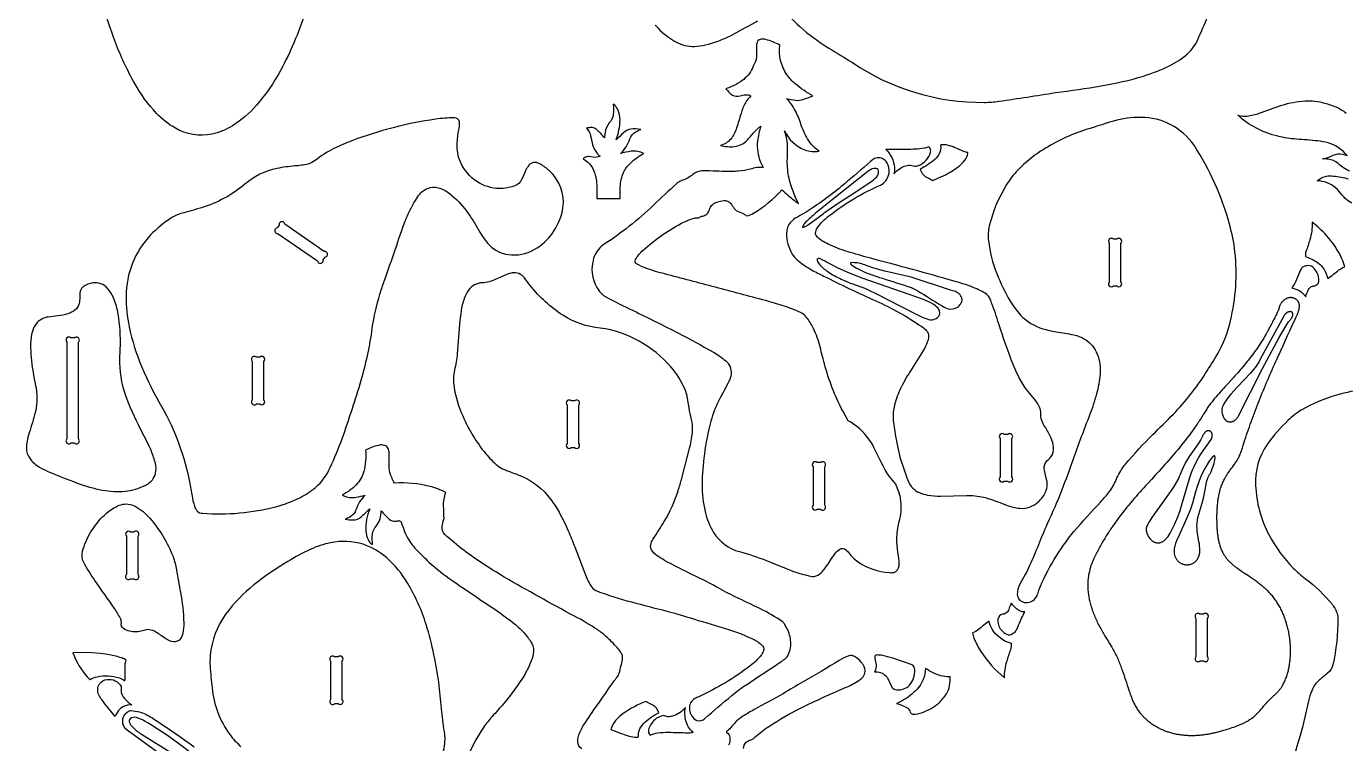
# Model space of a CAD drawing. Extents: x 0 to 51.4, y 0 to 52.8.
# Drawn here: x 0.16 to 28.43, y 12.97 to 28.33 of the extents above; entities that cross this region are included whole.
import ezdxf

# ---------------------------------------------------------------- set-up
doc = ezdxf.new("R2010")
doc.units = 0
doc.header["$MEASUREMENT"] = 0
doc.layers.get('0').update_dxf_attribs({"linetype": 'CONTINUOUS'})

msp = doc.modelspace()

# ---------------------------------------------------------------- linework, layer by layer
for points in [[(6.13, 28.621, -0.046615), (5.612, 27.393, -0.05196), (5.093, 26.645, -0.070955), (4.581, 26.204, -0.081975), (4.137, 26.024, -0.18302), (3.357, 26.153, -0.072586), (2.951, 26.471, -0.061372), (2.485, 27.112, -0.03999), (2.074, 27.991, -0.039625), (1.557, 29.791, -0.049476)], [(16.353, 28.747, 0.049484), (16.734, 28.334, 0.044019), (17.361, 27.868, 0.002318), (17.867, 27.56, 0.153583), (20.692, 26.706, 0.027756), (21.004, 26.73, 0.002079), (22.216, 26.915, 0.00581), (23.197, 27.06, 0.033332), (24.1, 27.271, 0.033552), (24.659, 27.49, 0.064552), (25.046, 27.745, 0.110698), (25.27, 28.066, 0.003123), (25.478, 28.542, 0.020133)], [(13.639, 28.358, 0.092873), (14.122, 27.981, 0.137871), (14.535, 27.909, 0.045285), (14.779, 27.954, 0.05946), (15.316, 28.166, 0.005913), (15.835, 28.455, -0.003181)], [(28.525, 25.229, -0.090478), (28.27, 25.395, 0.149479), (28.055, 25.489, 0.026068), (27.934, 25.498, 0.077827), (28.168, 25.575, -0.161023), (28.369, 25.595, -0.037766), (28.464, 25.566, 0.165958), (28.055, 25.837, 0.039609), (27.836, 25.88, 0.008312), (27.378, 25.917, -0.030816), (26.979, 25.979, -0.124774), (26.125, 26.429, 0.102599), (26.322, 26.413, 0.05696), (26.582, 26.474, -0.005446), (27.064, 26.644, -0.063267), (27.562, 26.739, -0.07925), (27.982, 26.69, -0.027942), (28.227, 26.608, -0.072777), (28.441, 26.476, -0.014963)], [(28.566, 24.547, -0.091677), (28.425, 24.645, -0.024327), (28.293, 24.799, 0.178347), (27.931, 25.013, 0.030369), (27.826, 25.029, -0.156031), (28.024, 25.125, -0.060302), (28.172, 25.129, -0.026015), (28.497, 25.069, 0.066043)], [(28.862, 20.546, 0.058941), (28.239, 20.434, 0.062858), (27.483, 20.112, 0.057188), (27.204, 19.896, 0.050923), (26.751, 19.375, 0.165683), (26.503, 18.501, 0.114739), (26.793, 17.436, 0.071136), (27.31, 16.726, 0.037496), (27.57, 16.501, -0.062281), (28.148, 15.945, -0.065156), (28.24, 15.785, -0.073072), (28.265, 15.66, -0.058829), (28.158, 14.653, -0.155065), (28.046, 14.476, 0.003947), (27.871, 14.332, 0.116138), (27.705, 14.101, 0.044958), (27.634, 13.877, -0.06998), (26.622, 11.024, -0.054587)], [(12.066, 12.857, -0.256246), (11.978, 13.009, -0.097939), (11.994, 13.127, -0.063887), (12.107, 13.366, -0.012382), (12.397, 13.793, 0.003891), (12.757, 14.311, -0.009279), (12.838, 14.412, 0.083775), (12.878, 14.514, 0.02832), (12.94, 14.81, 0.102924), (12.939, 14.835, 0.075899), (12.911, 14.906, 0.061916), (12.769, 15.085, 0.023684), (12.504, 15.332, 0.020904), (12.407, 15.404, 0.02423), (11.906, 15.7, -0.01007), (10.404, 16.537, -0.027477), (9.536, 17.11, -0.019284), (9.127, 17.448, -0.216506), (9.071, 17.617, -0.058204), (9.111, 17.775, 0.119252), (9.115, 17.804, 0.144226), (9.109, 17.817, 0.020172), (9.103, 18.055, -0.092284), (9.15, 18.347, 0.063215), (8.806, 18.477, 0.075946), (8.054, 18.551, -0.096003), (8.009, 18.627, 0.009357), (7.965, 18.738, -0.072545), (7.939, 18.902), (7.939, 19.15, 0.074414), (7.92, 19.277, 0.290923), (7.811, 19.365, 0.08481), (7.706, 19.358, 0.044237), (7.557, 19.311, 0.017975), (7.43, 19.253, -0.083597), (7.396, 18.795, -0.129438), (7.232, 18.515, -0.06041), (7.036, 18.355, -0.014996), (6.928, 18.288, 0.053556), (7.088, 18.241, 0.08208), (7.233, 18.246, 0.011817), (7.423, 18.29, 0.122241), (7.225, 17.975, -0.162436), (7.122, 17.839, -0.055097), (6.993, 17.773, 0.043317), (7.165, 17.759, 0.171293), (7.337, 17.826, 0.006872), (7.52, 17.995, 0.103565), (7.437, 17.529, 0.089985), (7.486, 17.337, 0.150705), (7.583, 17.23, -0.052998), (7.58, 17.454, -0.151603), (7.665, 17.633, 0.11089), (7.742, 17.784, 0.051676), (7.767, 17.954, 0.037211), (7.938, 17.774, 0.218604), (8.076, 17.734, 0.01564), (8.154, 17.745, 0.043511), (8.194, 17.72, 0.027524), (8.297, 17.446, 0.084241), (8.522, 17.122, 0.011541), (8.788, 16.858, 0.032509), (9.279, 16.469, 0.003212), (10.143, 15.884, -0.016757), (10.59, 15.56, -0.035938), (10.823, 15.346, -0.044502), (10.973, 15.149, -0.037743), (11.015, 15.065, -0.112856), (11.029, 14.939, -0.070197), (10.982, 14.742, -0.04069), (10.85, 14.463, -0.045364), (10.387, 13.821, -0.007859), (10.144, 13.548, 0.035556), (9.962, 13.314, 0.052119), (9.571, 12.577, 0.048738)], [(9.056, 12.606, 0.048804), (9.133, 13.023, 0.041593), (9.13, 13.164, -0.018967), (9.064, 13.651, 0.006224), (9.01, 14.206, 0.042823), (8.73, 15.521, 0.056614), (8.337, 16.4, 0.07419), (7.879, 16.954, 0.101233), (7.377, 17.238, 0.12974), (6.682, 17.27, 0.063277), (6.247, 17.127, 0.033095), (5.769, 16.871, 0.031873), (5.039, 16.367, 0.064094), (4.441, 15.748, 0.135232), (4.103, 14.858, 0.034601), (4.099, 14.629, 0.005571), (4.142, 14.162, 0.13278), (4.522, 13.162, 0.053471), (4.758, 12.908, 0.031193)], [(15.529, 12.861, -0.178558), (15.59, 12.999, -0.118018), (15.685, 13.047, 0.114168), (15.778, 13.109, -0.04177), (16.073, 13.335, -0.029484), (16.769, 13.735, -0.015621), (17.696, 14.159, 0.042781), (18.005, 14.32, 0.030184), (18.074, 14.374, 0.309307), (18.118, 14.609, 0.097882), (18.053, 14.714, 0.092618), (17.909, 14.832, 0.049219), (17.851, 14.854, 0.134639), (17.789, 14.847, 0.055879), (17.583, 14.749, -0.007739), (16.797, 14.286, 0.003782), (16.377, 14.036, -0.002315), (15.76, 13.697, 0.00999), (15.518, 13.554, 0.095527), (15.283, 13.338, -0.062995), (15.185, 13.241, 0.097774), (15.164, 13.225, 0.242041), (15.164, 13.214, 0.242041), (15.173, 13.207, -0.23286), (15.238, 13.102, -0.140348), (15.211, 12.933, -0.115718)], [(4.031, 12.012), (2.325, 13.253, -0.234918), (2.227, 13.448, -0.234918), (2.323, 13.644, -0.058473), (2.37, 13.67, -0.094449), (2.407, 13.675, -0.035142), (2.586, 13.648, -0.064169), (2.849, 13.525, -0.012383), (3.758, 12.9, 0.01223)]]:
    msp.add_lwpolyline(points, format="xyb")
for points in [[(16.353, 24.832, 0.012901), (16.615, 24.608, 0.015733), (16.707, 24.539, -0.055567), (16.507, 25.08, -0.061632), (16.469, 25.449, -0.002772), (16.476, 25.722, 0.097575), (16.408, 26.097, 0.192832), (16.841, 25.69, 0.130108), (17.151, 25.661, -0.12624), (16.877, 25.969, -0.042024), (16.748, 26.276, 0.042817), (16.618, 26.571, 0.064881), (16.453, 26.787, 0.014868), (16.649, 26.751, 0.111717), (16.809, 26.769, 0.010512), (17.014, 26.846, -0.047443), (16.64, 27.102, -0.058574), (16.46, 27.299, -0.184081), (16.309, 27.932, 0.054183), (16.006, 28.053, 0.10662), (15.89, 28.057, 0.293979), (15.816, 27.97, 0.04334), (15.81, 27.927, 0.011201), (15.808, 27.721, -0.084804), (15.779, 27.566, 0.008097), (15.704, 27.401, -0.119651), (15.464, 27.148, -0.05071), (15.272, 27.044, -0.0184), (15.154, 26.998, 0.102429), (15.295, 26.861, 0.203498), (15.456, 26.845, -0.03915), (15.579, 26.871, -0.13014), (15.689, 26.847, 0.080805), (15.573, 26.7, 0.051311), (15.477, 26.469, -0.004904), (15.383, 26.158, -0.09179), (15.256, 25.918, -0.150191), (15.034, 25.779, 0.069385), (15.335, 25.759, 0.175903), (15.602, 25.891, 0.015461), (15.75, 26.061, -0.052664), (15.902, 26.198, 0.046548), (15.83, 25.879, 0.127901), (15.896, 25.428, 0.028888), (15.954, 25.311, 0.115471), (15.675, 25.274, -0.055242), (15.419, 25.232, -0.015503), (15.279, 25.226, -0.009904), (14.737, 25.239, 0.068865), (14.543, 25.221, 0.087235), (14.498, 25.199, -0.048122), (14.288, 25.063, 0.007611), (14.165, 25.01, 0.058807), (14.093, 24.961, 0.009049), (13.609, 24.509, -0.046817), (12.517, 23.647, 0.160511), (12.319, 23.365, 0.21071), (12.388, 22.738, 0.072208), (12.517, 22.584, 0.059158), (12.569, 22.546, 0.014089), (13.166, 22.246, -0.004942), (14.138, 21.761, -0.007344), (14.888, 21.353, -0.043118), (15.15, 21.168, -0.034316), (15.204, 21.113, -0.234228), (15.247, 20.804, -0.039568), (15.218, 20.729, -0.005186), (15.015, 20.344, 0.052125), (14.832, 19.877, 0.036645), (14.693, 19.168, 0.036096), (14.643, 18.521, 0.050163), (14.706, 17.937, 0.07894), (14.886, 17.494, 0.184918), (15.445, 17.08, -0.028754), (16.02, 16.89, -0.004071), (16.445, 16.716, 0.050465), (17.001, 16.551, 0.198576), (17.159, 16.598, 0.058204), (17.242, 16.68, 0.029182), (17.304, 16.76, -0.00982), (17.489, 17.035, -0.099639), (17.594, 17.135, -0.318276), (17.722, 17.122, -0.075957), (17.785, 17.053, 0.092964), (17.986, 16.862, 0.127515), (18.652, 16.63, 0.056268), (18.751, 16.636, 0.298551), (18.867, 16.779, 0.056292), (18.867, 16.861, 0.003289), (18.829, 17.138, -0.101065), (18.881, 17.776, 0.095055), (18.897, 18.218, 0.024673), (18.875, 18.315, 0.014033), (18.802, 18.502, 0.078482), (18.751, 18.579, -0.06083), (18.551, 18.859, -0.006573), (18.324, 19.314, 0.124557), (17.888, 19.815, 0.027625), (17.772, 19.885), (17.656, 20.097, -0.057415), (17.264, 21.106, -0.002555), (17.159, 21.519, 0.050104), (17.007, 21.905, 0.047367), (16.861, 22.125, 0.086916), (16.748, 22.203, 0.033802), (16.381, 22.347, 0.017041), (16.001, 22.459, -0.002146), (14.927, 22.746, -0.000511), (13.841, 23.031, -0.018129), (13.456, 23.147, -0.036428), (13.238, 23.245, -0.144263), (13.207, 23.283, -0.147086), (13.217, 23.337, -0.072915), (13.281, 23.434, -0.036974), (13.381, 23.54, -0.068286), (14.265, 24.146, -0.036267), (14.426, 24.212, -0.034523), (14.522, 24.234, -0.098796), (14.574, 24.23, -0.140271), (14.631, 24.265, 0.072684), (14.726, 24.299, 0.157191), (14.787, 24.373, -0.050341), (14.84, 24.485, -0.133762), (14.912, 24.549, -0.084637), (15.117, 24.602, -0.12927), (15.217, 24.579, -0.138146), (15.287, 24.491, 0.189224), (15.315, 24.462, 0.209631), (15.405, 24.375, -0.045383), (15.538, 24.317, -0.039253), (15.6, 24.273, 0.084583), (15.746, 24.333, 0.076395)], [(12.39, 24.646), (12.89, 24.646), (12.89, 24.896, -0.090548), (12.961, 25.204, -0.093387), (13.101, 25.399, -0.064945), (13.392, 25.611, 0.134202), (13.121, 25.659, 0.02029), (12.897, 25.609, 0.123904), (13.094, 25.924, -0.184971), (13.225, 26.078, -0.038989), (13.327, 26.126, 0.075554), (13.115, 26.135, 0.153487), (12.958, 26.052, 0.003327), (12.799, 25.904, 0.093294), (12.884, 26.336, 0.085261), (12.843, 26.543, 0.103795), (12.77, 26.646, 0.053369), (12.736, 26.669, -0.052054), (12.739, 26.446, -0.158788), (12.653, 26.266, 0.133946), (12.565, 26.057, 0.02712), (12.552, 25.946, 0.024965), (12.398, 26.111, 0.056056), (12.34, 26.152, 0.151506), (12.244, 26.165, 0.011613), (12.166, 26.155, -0.141295), (12.255, 25.989, 0.01631), (12.296, 25.8, 0.138862), (12.456, 25.552, -0.113757), (12.301, 25.529), (12.215, 25.547, 0.17627), (12.131, 25.524, 0.030077), (12.091, 25.497, -0.222611), (12.354, 25.15, -0.023955), (12.371, 25.067, -0.016782), (12.39, 24.896)], [(3.937, 17.903, 0.081611), (5.512, 18.043, 0.049954), (6.039, 18.243, 0.052739), (6.359, 18.456, 0.111772), (6.675, 18.884, 0.013498), (6.93, 19.496, 0.012), (7.34, 20.758, 0.037828), (7.576, 21.867, -0.036379), (7.741, 22.598, -0.012046), (7.832, 22.879, 0.003231), (8.075, 23.568, -0.016777), (8.28, 24.16, -0.036441), (8.499, 24.606, -0.02392), (8.592, 24.742, -0.153538), (8.818, 24.881, -0.144945), (9.044, 24.86, -0.087822), (9.283, 24.713, -0.061091), (9.64, 24.316, -0.03133), (9.882, 23.923, 0.056376), (10.081, 23.653, 0.197343), (10.561, 23.44, 0.166089), (11.109, 23.591, 0.212106), (11.661, 24.449, 0.249421), (11.374, 25.237, 0.056044), (11.182, 25.381, 0.10467), (11.062, 25.42, 0.234046), (10.936, 25.365, 0.077799), (10.869, 25.259, -0.02275), (10.776, 25.051, -0.176444), (10.628, 24.918, -0.300495), (9.662, 25.14, -0.211564), (9.393, 25.812, -0.039802), (9.433, 26.123, 0.02543), (9.446, 26.256, 0.343018), (9.37, 26.369, 0.087597), (9.325, 26.376, 0.036277), (8.932, 26.346, 0.055806), (7.136, 25.882, 0.018254), (6.755, 25.717, 0.054412), (6.351, 25.461, -0.093612), (6.198, 25.385, -0.038171), (5.914, 25.344, 0.025129), (5.533, 25.291, 0.125942), (4.844, 24.954, -0.102812), (3.913, 24.448, -0.006751), (3.48, 24.325, 0.075353), (3.259, 24.225, 0.051948), (2.826, 23.866, 0.190443), (2.3, 22.551, 0.058911), (2.365, 21.899, 0.047836), (2.64, 21.03, 0.033656), (3.062, 20.189, -0.082801), (3.667, 18.538, -0.010443), (3.721, 18.227, 0.063251), (3.791, 18, 0.058577), (3.825, 17.948, 0.198918)], [(23.165, 21.1, -0.05616), (23.17, 20.886, -0.044956), (23.094, 20.46, -0.02991), (22.945, 20.002, 0.010879), (22.588, 19.041, -0.004222), (22.352, 18.402, -0.017239), (22.038, 17.677, 0.012071), (21.849, 17.223, -0.013169), (21.662, 16.783, -0.010987), (21.566, 16.588), (21.453, 16.385, 0.131839), (21.396, 16.161, 0.379605), (21.58, 15.99, 0.310378), (21.823, 16.14, -0.010061), (21.86, 16.257, -0.077095), (22.612, 17.509, -0.01504), (23.187, 18.148, 0.019941), (23.374, 18.372, 0.071595), (23.532, 18.661, -0.068129), (23.716, 18.957, -0.024027), (24.3, 19.589, 0.001961), (24.745, 20.028, 0.047787), (25.432, 20.902, 0.012868), (25.684, 21.308, 0.074149), (25.964, 22.024, 0.086239), (26.061, 23.507, 0.040448), (25.945, 24.094, 0.077596), (25.184, 25.788, 0.246451), (24.045, 26.386, 0.076795), (23.457, 26.304, 0.00887), (22.793, 26.096, 0.063905), (21.896, 25.658, 0.049015), (21.409, 25.257, 0.056789), (21.168, 24.945, 0.079856), (20.797, 24.059, 0.084592), (20.779, 23.743, 0.06593), (20.958, 23.04, 0.040136), (21.246, 22.447, 0.047327), (21.467, 22.149, 0.131152), (21.947, 21.857, 0.031764), (22.228, 21.791, -0.016875), (22.605, 21.726, -0.076245), (22.855, 21.627, -0.167996), (23.108, 21.312, -0.056266)], [(18.752, 25.174, -0.100452), (18.945, 25.327, -0.18927), (19.2, 25.341, 0.105508), (19.282, 25.357, 0.246132), (19.539, 25.637, 0.247896), (19.505, 25.755, -0.08361), (19.398, 25.722, -0.032804), (19.214, 25.703, -0.014932), (19.024, 25.698), (18.578, 25.699, -0.184174), (18.765, 25.312, -0.079888)], [(19.317, 25.269, 0.227633), (19.48, 25.088, -0.071736), (19.585, 25.031), (19.776, 25.115, 0.041495), (20.083, 25.291, 0.052847), (20.246, 25.432, 0.104385), (20.331, 25.577, 0.052169), (20.34, 25.631, -0.061292), (20.25, 25.656, -0.013518), (20.06, 25.736, 0.037128), (19.9, 25.79, 0.075452), (19.783, 25.797, 0.040698), (19.749, 25.791, -0.202914), (19.71, 25.58, -0.081425), (19.594, 25.452, -0.038524), (19.435, 25.342, 0.021271)], [(21.902, 18.205, 0.137334), (22.028, 18.43, 0.098636), (22.026, 18.624), (21.981, 18.816, -0.173343), (21.999, 18.985, -0.070658), (22.032, 19.029, 0.05503), (22.121, 19.116, 0.194913), (22.173, 19.323, 0.087955), (22.121, 19.514, 0.028673), (22.005, 19.731, -0.019498), (21.935, 19.853, -0.126422), (21.904, 20.016, 0.144273), (21.852, 20.221, 0.048486), (21.733, 20.391, -0.007143), (21.593, 20.554, -0.041551), (21.421, 20.841, -0.027615), (21.249, 21.241, -0.013176), (20.981, 22.02, 0.015641), (20.827, 22.465, 0.058002), (20.782, 22.552, 0.089508), (20.678, 22.632, 0.042366), (20.369, 22.773, 0.018037), (20.046, 22.875, 0.00514), (18.258, 23.365, -0.005269), (17.75, 23.511, -0.03368), (17.343, 23.67, -0.019732), (17.206, 23.743, -0.092641), (17.089, 23.851, -0.23344), (17.077, 23.933, -0.100784), (17.126, 24.036, -0.073922), (17.356, 24.272, -0.062512), (18.469, 24.935, 0.217407), (18.642, 25.16, 0.217407), (18.585, 25.438, 0.297503), (18.365, 25.513, 0.065451), (18.317, 25.492, 0.001972), (17.762, 25.015, -0.029691), (17.005, 24.441, -0.016337), (16.64, 24.222, 0.264446), (16.452, 23.903, 0.138904), (16.573, 23.457, 0.069748), (16.678, 23.335, 0.053749), (16.99, 23.117, 0.014856), (17.245, 22.986, 0.010954), (18.368, 22.453, -0.04353), (19.349, 21.904, -0.051783), (19.453, 21.813, -0.205942), (19.495, 21.694, -0.081762), (19.468, 21.568, -0.038425), (19.384, 21.394, -0.010723), (19.1, 20.942, 0.029264), (18.879, 20.542, 0.054827), (18.756, 20.179, 0.070325), (18.74, 19.883, 0.017245), (18.834, 19.303, 0.039661), (18.987, 18.79, 0.015199), (19.067, 18.574, 0.191706), (19.3, 18.345, 0.067691), (19.475, 18.293, 0.045705), (19.754, 18.27), (20.306, 18.285, -0.055827), (20.677, 18.246, -0.022969), (20.798, 18.212, -0.009324), (21.164, 18.078, 0.069331), (21.451, 18.009, 0.202071), (21.835, 18.141, 0.030362)], [(17.234, 24.319, -0.017231), (17.371, 24.42), (17.54, 24.533), (17.916, 24.773), (18.246, 24.995, 0.036088), (18.377, 25.105, 0.231257), (18.424, 25.242, 0.401079), (18.35, 25.293, 0.128028), (18.236, 25.251, 0.026828), (18.195, 25.222), (17.503, 24.679), (17.075, 24.33, 0.020251), (16.86, 24.137, 0.045445), (16.808, 24.07, 0.024181), (16.795, 24.042, 0.298726), (16.8, 24.031, 0.197931), (16.827, 24.035, 0.049768), (16.902, 24.075, 0.018461), (17.024, 24.158)], [(5.56, 23.893), (6.401, 23.309, 1), (6.524, 23.331), (6.566, 23.391, 1), (6.543, 23.514), (5.703, 24.098, 1), (5.58, 24.076), (5.538, 24.016, 1)], [(28.051, 22.933, 0.010747), (28.288, 23.115, -0.036075), (28.372, 23.167, -0.037774), (28.412, 23.183, 0.056155), (28.354, 23.356, 0.079355), (28.02, 23.857, 0.04613), (27.715, 24.137, -0.080211), (27.667, 23.764, -0.011525), (27.583, 23.514, 0.151157), (27.574, 23.405, -0.057964), (27.833, 23.275, -0.141438), (28.001, 23.068, -0.017426)], [(23.369, 23.686), (23.369, 22.863, 1), (23.457, 22.774), (23.53, 22.774, 1), (23.619, 22.863), (23.619, 23.686, 1), (23.53, 23.774), (23.457, 23.774, 1)], [(19.733, 22.222, 0.160866), (19.691, 22.303, 0.072691), (19.592, 22.383, 0.045468), (19.403, 22.477), (19.265, 22.526), (18.074, 22.939), (17.799, 23.048), (17.557, 23.156), (17.363, 23.253, 0.010178), (17.19, 23.35, 0.153836), (17.127, 23.36, 0.206063), (17.109, 23.345, 0.206063), (17.108, 23.322, 0.119694), (17.151, 23.245, 0.073335), (17.337, 23.08, 0.04109), (17.622, 22.92, 0.034176), (18.022, 22.764, -0.028605), (18.188, 22.697), (18.395, 22.598), (18.865, 22.352), (19.299, 22.133, 0.032894), (19.492, 22.057, 0.197736), (19.66, 22.077, 0.294884), (19.734, 22.191, 0.030345)], [(20.181, 22.383, 0.38176), (20.163, 22.594, 0.158863), (19.964, 22.682), (19.12, 22.958), (18.56, 23.088), (18.323, 23.154, -0.038506), (18.161, 23.214, 0.080632), (17.901, 23.272, 0.021504), (17.845, 23.271, 0.125353), (17.823, 23.262, 0.209031), (17.82, 23.25, 0.209031), (17.827, 23.24, 0.069373), (17.866, 23.209, 0.035892), (18.03, 23.116, 0.04755), (18.507, 22.938, -0.001194), (19.105, 22.746, -0.027963), (19.165, 22.721), (19.263, 22.668, -0.005584), (19.772, 22.352, 0.08596), (19.916, 22.286, 0.202641), (20.119, 22.321, 0.093137)], [(27.577, 22.54, -0.046439), (27.64, 22.7, -0.101028), (27.689, 22.753, -0.102711), (27.754, 22.774, 0.164735), (27.831, 22.814, 0.164829), (27.859, 22.879, 0.151786), (27.823, 23.055, 0.10198), (27.729, 23.177, 0.233463), (27.598, 23.206, 0.073533), (27.523, 23.183, 0.116628), (27.478, 23.141, 0.023585), (27.458, 23.1), (27.38, 22.909, -0.038439), (27.28, 22.73, -0.20383)], [(14.704, 13.506, -0.000829), (15.277, 13.997, -0.020878), (15.592, 14.23, -0.002372), (16.339, 14.724, 0.013307), (16.438, 14.796, 0.084846), (16.459, 14.82, 0.14823), (16.543, 15.096, 0.109376), (16.479, 15.405, -0.012564), (16.408, 15.531, 0.085845), (16.367, 15.578, 0.036839), (15.88, 15.86, 0.002365), (15.364, 16.107, -0.017757), (14.947, 16.329, 0.013842), (14.349, 16.629, -0.0188), (13.839, 16.893, -0.012103), (13.677, 16.991, -0.089501), (13.559, 17.121, -0.222164), (13.551, 17.262, -0.054068), (13.599, 17.361, 0.014382), (13.833, 17.725, 0.055231), (14.129, 18.386, 0.011751), (14.208, 18.655), (14.382, 19.317, 0.046707), (14.438, 19.686, 0.064728), (14.417, 19.913, -0.011234), (14.363, 20.162), (14.333, 20.365, 0.057124), (14.277, 20.555, 0.081939), (13.973, 21.037, 0.181036), (12.461, 21.872, -0.123619), (11.66, 22.146, -0.084261), (10.964, 22.779, -0.014779), (10.837, 22.948, 0.283563), (10.57, 23.051, 0.055248), (10.473, 23.026, 0.014269), (10.211, 22.91, -0.023499), (10.082, 22.862, -0.074953), (9.927, 22.843, 0.227275), (9.639, 22.685, 0.073253), (9.547, 22.505, 0.048857), (9.477, 22.227, 0.014785), (9.453, 22.037, 0.005719), (9.396, 21.321, -0.03514), (9.337, 20.971, 0.090083), (9.327, 20.608, 0.068972), (9.514, 19.987, 0.068715), (10.007, 19.178, 0.039777), (10.26, 18.924, 0.075501), (10.406, 18.838, -0.004639), (10.759, 18.704, -0.136792), (11.395, 18.204, -0.037157), (11.577, 17.924, -0.028898), (11.774, 17.526, -0.010083), (11.914, 17.182, -0.001832), (12.143, 16.581, 0.059657), (12.28, 16.318, 0.137546), (12.382, 16.242, 0.027366), (13.128, 16.002, 0.001771), (13.887, 15.806, -0.012437), (14.561, 15.608, -0.010818), (15.297, 15.385, -0.035053), (15.778, 15.181, -0.031518), (15.876, 15.119, -0.042406), (15.938, 15.061, -0.308175), (15.95, 14.933, -0.062454), (15.913, 14.869, -0.063963), (15.675, 14.634, -0.05555), (14.572, 13.972, 0.027251), (14.486, 13.933, 0.284142), (14.37, 13.721, 0.229958), (14.492, 13.485, 0.295555), (14.667, 13.478, 0.059967)], [(0.624, 18.801, 0.011339), (1.252, 18.55, 0.039338), (1.789, 18.4, 0.069129), (2.282, 18.377, 0.080893), (2.706, 18.495, 0.125982), (2.884, 18.644, 0.126453), (2.94, 18.803, 0.100132), (2.912, 19.035, 0.035893), (2.813, 19.301, 0.013317), (2.609, 19.708, -0.035205), (2.291, 20.437, -0.089008), (2.165, 21.223), (2.177, 21.55, 0.055597), (2.113, 22.259, 0.055079), (2.003, 22.578, 0.080158), (1.873, 22.754, 0.256667), (1.541, 22.829, 0.053819), (1.42, 22.785, 0.2374), (1.31, 22.626, 0.056178), (1.307, 22.527, -0.040438), (1.295, 22.394, -0.17779), (1.203, 22.253, -0.089273), (1.052, 22.177, -0.045903), (0.84, 22.131), (0.628, 22.107, 0.170939), (0.393, 21.987, 0.110737), (0.292, 21.795, 0.063423), (0.254, 21.515, 0.044713), (0.299, 20.963, 0.006944), (0.371, 20.587, -0.110102), (0.341, 20.011, -0.006317), (0.209, 19.573, 0.070736), (0.164, 19.307, 0.163187), (0.242, 19.069, 0.096891), (0.43, 18.9, 0.038781)], [(1.031, 21.571), (1.031, 19.498, 1), (1.119, 19.409), (1.192, 19.409, 1), (1.281, 19.498), (1.281, 21.571, 1), (1.192, 21.659), (1.119, 21.659, 1)], [(5.003, 21.157), (5.003, 20.334, 1), (5.092, 20.245), (5.165, 20.245, 1), (5.253, 20.334), (5.253, 21.157, 1), (5.165, 21.245), (5.092, 21.245, 1)], [(11.75, 20.223), (11.75, 19.399, 1), (11.838, 19.311), (11.912, 19.311, 1), (12, 19.399), (12, 20.223, 1), (11.912, 20.311), (11.838, 20.311, 1)], [(21.03, 19.503), (21.03, 18.68, 1), (21.119, 18.592), (21.192, 18.592, 1), (21.28, 18.68), (21.28, 19.503, 1), (21.192, 19.592), (21.119, 19.592, 1)], [(17.022, 18.899), (17.022, 18.076, 1), (17.11, 17.988), (17.184, 17.988, 1), (17.272, 18.076), (17.272, 18.899, 1), (17.184, 18.988), (17.11, 18.988, 1)], [(3.395, 15.159, -0.179368), (3.233, 15.171, -0.052281), (3.127, 15.229, 0.024888), (2.91, 15.373, 0.129659), (2.753, 15.409, 0.062901), (2.653, 15.383, -0.117432), (2.376, 15.374, -0.092649), (2.245, 15.432, -0.295372), (2.199, 15.552, 0.133287), (2.185, 15.632, 0.04173), (2.054, 15.861, -0.001191), (1.633, 16.46, -0.02481), (1.388, 16.859, -0.122538), (1.358, 16.981, -0.084511), (1.399, 17.191, -0.134311), (1.922, 17.941, -0.095518), (2.192, 18.086, -0.193142), (2.495, 18.054, -0.088782), (2.811, 17.795, -0.088714), (3.306, 16.974, -0.049636), (3.378, 16.693, 0.004536), (3.466, 16.207, -0.035982), (3.536, 15.554, -0.044017), (3.516, 15.331, -0.123583), (3.454, 15.198, -0.126056)], [(2.307, 17.411), (2.307, 16.588, 1), (2.395, 16.5), (2.468, 16.5, 1), (2.557, 16.588), (2.557, 17.411, 1), (2.468, 17.5), (2.395, 17.5, 1)], [(21.27, 15.973, 0.092674), (21.245, 15.93, -0.011144), (21.205, 15.817, -0.290678), (21.077, 15.738, 0.328213), (20.981, 15.636, 0.217966), (21.053, 15.404, 0.112149), (21.173, 15.309, 0.247899), (21.294, 15.323, 0.139484), (21.39, 15.417, 0.027988), (21.428, 15.516, -0.037617), (21.559, 15.788, -0.185198), (21.382, 15.855, -0.061496)], [(20.793, 15.592, 0.010757), (20.566, 15.412, -0.066432), (20.44, 15.339, 0.080783), (20.467, 15.229, 0.053008), (20.618, 14.94, 0.077447), (21.12, 14.38, -0.072757), (21.174, 14.726, -0.0054), (21.257, 14.984, 0.108939), (21.272, 15.11, -0.192344), (20.857, 15.419, -0.085944)], [(25.224, 15.651), (25.224, 14.828, 1), (25.312, 14.74), (25.385, 14.74, 1), (25.474, 14.828), (25.474, 15.651, 1), (25.385, 15.74), (25.312, 15.74, 1)], [(1.528, 14.342, -0.084957), (1.679, 14.399, -0.137526), (2.156, 14.375, -0.063007), (2.273, 14.314, 0.053787), (2.284, 14.423, -0.02293), (2.281, 14.658, -0.067723), (2.303, 14.754, 0.073343), (2.206, 14.802, 0.031592), (2.047, 14.848), (1.91, 14.875), (1.75, 14.897), (1.571, 14.912), (1.374, 14.919), (1.161, 14.915, 0.094515), (1.464, 14.401, 0.03823)], [(6.681, 14.736), (6.681, 13.912, 1), (6.769, 13.824), (6.842, 13.824, 1), (6.931, 13.912), (6.931, 14.736, 1), (6.842, 14.824), (6.769, 14.824, 1)], [(18.338, 14.503, -0.215462), (18.58, 14.421, -0.056196), (18.616, 14.375), (18.712, 14.174, 0.212766), (18.815, 14.121, 0.215186), (19.087, 14.216, 0.196494), (19.199, 14.549, 0.138517), (19.163, 14.638, 0.051825), (19.145, 14.655), (18.73, 14.796, 0.026405), (18.507, 14.856, 0.046192), (18.398, 14.866, 0.126844), (18.353, 14.851, 0.260898), (18.342, 14.813, 0.030349), (18.366, 14.691, -0.120674), (18.359, 14.548, -0.06)], [(18.812, 13.825, -0.051206), (19.021, 13.744, -0.210389), (19.105, 13.641, 0.225412), (19.155, 13.599, 0.088235), (19.368, 13.637, 0.096363), (19.714, 13.836, 0.074347), (19.881, 14.037, 0.151399), (19.958, 14.395, 0.064528), (19.933, 14.399, -0.121369), (19.597, 14.482, -0.03227), (19.429, 14.58, -0.190034), (19.247, 14.13, -0.082182), (18.929, 13.886, -0.014583)], [(2.426, 13.794, 0.292502), (2.114, 13.64, 0.051047), (2.067, 13.55), (1.847, 13.821, -0.046288), (1.717, 14.01, -0.273491), (1.731, 14.248, -0.218244), (1.893, 14.34, -0.323253), (2.195, 14.19, -0.134876), (2.196, 14.162, 0.214), (2.241, 13.966, 0.067065), (2.355, 13.847, 0.020954)], [(13.714, 13.626, 0.222557), (13.585, 13.793, -0.028766), (13.474, 13.849, -0.064489), (13.447, 13.873, 0.067174), (12.953, 13.61, 0.053602), (12.788, 13.459, 0.076646), (12.704, 13.32, 0.037403), (12.69, 13.269), (12.873, 13.197), (13.039, 13.14, 0.04789), (13.204, 13.103, 0.079134), (13.281, 13.109, -0.167285), (13.311, 13.283, -0.081084), (13.412, 13.418, -0.078924)], [(13.529, 13.15, -0.07016), (13.695, 13.196, -0.036744), (13.923, 13.211, -0.002038), (14.326, 13.199, 0.035161), (14.433, 13.208), (14.449, 13.212, -0.159679), (14.298, 13.452, -0.107645), (14.284, 13.738, -0.150965), (14.006, 13.554, -0.069683), (13.912, 13.544, -0.040549), (13.817, 13.566, 0.172385), (13.627, 13.474, 0.13937), (13.494, 13.26, 0.271577)], [(4.66, 12.026), (3.541, 12.887), (3.186, 13.14), (2.867, 13.35, 0.027276), (2.633, 13.481, 0.025132), (2.526, 13.525, 0.246844), (2.385, 13.497, 0.338963), (2.371, 13.417, 0.098868), (2.445, 13.317, 0.047204), (2.627, 13.168), (4.986, 11.704, 0.053158), (5.052, 11.686, 0.332463), (5.058, 11.692, 0.203211), (5.049, 11.708, 0.037616), (5.006, 11.748)]]:
    msp.add_lwpolyline(points, format="xyb", close=True)
for points in [[(25.752, 13.233), (25.823, 13.254), (25.859, 13.265), (25.894, 13.275), (25.93, 13.286), (25.965, 13.298), (26.001, 13.309), (26.036, 13.322), (26.072, 13.334), (26.089, 13.341), (26.107, 13.347), (26.124, 13.354), (26.141, 13.361), (26.158, 13.368), (26.176, 13.375), (26.193, 13.383), (26.21, 13.39), (26.227, 13.398), (26.243, 13.406), (26.26, 13.414), (26.277, 13.423), (26.293, 13.431), (26.31, 13.44), (26.33, 13.451), (26.35, 13.463), (26.369, 13.475), (26.389, 13.488), (26.408, 13.501), (26.426, 13.515), (26.445, 13.529), (26.463, 13.544), (26.477, 13.556), (26.492, 13.569), (26.506, 13.582), (26.52, 13.595), (26.533, 13.609), (26.546, 13.623), (26.56, 13.637), (26.573, 13.651), (26.585, 13.665), (26.598, 13.679), (26.624, 13.708), (26.649, 13.737), (26.674, 13.766), (26.701, 13.796), (26.727, 13.826), (26.754, 13.855), (26.782, 13.885), (26.796, 13.899), (26.81, 13.914), (26.824, 13.928), (26.838, 13.942), (26.852, 13.956), (26.867, 13.97), (26.882, 13.983), (26.897, 13.997), (26.909, 14.008), (26.922, 14.02), (26.934, 14.031), (26.946, 14.043), (26.958, 14.055), (26.97, 14.067), (26.981, 14.079), (26.993, 14.092), (27.004, 14.105), (27.015, 14.118), (27.025, 14.131), (27.035, 14.144), (27.045, 14.158), (27.055, 14.172), (27.064, 14.186), (27.073, 14.201), (27.085, 14.222), (27.096, 14.243), (27.108, 14.264), (27.118, 14.286), (27.128, 14.308), (27.138, 14.33), (27.147, 14.352), (27.156, 14.375), (27.164, 14.397), (27.172, 14.42), (27.18, 14.443), (27.187, 14.466), (27.194, 14.489), (27.2, 14.513), (27.206, 14.536), (27.211, 14.56), (27.216, 14.583), (27.221, 14.607), (27.225, 14.631), (27.229, 14.655), (27.233, 14.679), (27.236, 14.703), (27.239, 14.727), (27.242, 14.751), (27.244, 14.775), (27.246, 14.799), (27.248, 14.823), (27.249, 14.847), (27.25, 14.871), (27.251, 14.895), (27.252, 14.92), (27.252, 14.944), (27.252, 14.97), (27.252, 14.996), (27.251, 15.022), (27.25, 15.048), (27.249, 15.074), (27.247, 15.1), (27.245, 15.126), (27.243, 15.152), (27.24, 15.178), (27.237, 15.204), (27.234, 15.23), (27.23, 15.256), (27.226, 15.282), (27.222, 15.308), (27.218, 15.333), (27.213, 15.359), (27.207, 15.385), (27.202, 15.41), (27.196, 15.436), (27.19, 15.461), (27.183, 15.486), (27.176, 15.512), (27.169, 15.537), (27.162, 15.562), (27.154, 15.587), (27.145, 15.611), (27.137, 15.636), (27.128, 15.661), (27.119, 15.685), (27.109, 15.709), (27.1, 15.734), (27.089, 15.758), (27.079, 15.781), (27.068, 15.805), (27.057, 15.828), (27.046, 15.851), (27.034, 15.874), (27.022, 15.897), (27.009, 15.92), (26.996, 15.942), (26.983, 15.964), (26.969, 15.986), (26.955, 16.008), (26.941, 16.029), (26.926, 16.051), (26.91, 16.072), (26.895, 16.092), (26.879, 16.112), (26.863, 16.132), (26.847, 16.151), (26.831, 16.169), (26.814, 16.187), (26.797, 16.205), (26.779, 16.223), (26.762, 16.24), (26.744, 16.257), (26.725, 16.274), (26.707, 16.291), (26.688, 16.307), (26.669, 16.323), (26.65, 16.339), (26.631, 16.355), (26.611, 16.37), (26.592, 16.385), (26.572, 16.401), (26.552, 16.416), (26.532, 16.43), (26.512, 16.445), (26.471, 16.474), (26.43, 16.503), (26.389, 16.531), (26.348, 16.559), (26.267, 16.614), (26.204, 16.657), (26.173, 16.679), (26.141, 16.701), (26.11, 16.723), (26.095, 16.735), (26.08, 16.746), (26.064, 16.758), (26.049, 16.77), (26.034, 16.782), (26.02, 16.794), (26.005, 16.807), (25.991, 16.819), (25.977, 16.832), (25.963, 16.845), (25.949, 16.858), (25.936, 16.872), (25.923, 16.886), (25.91, 16.9), (25.898, 16.914), (25.886, 16.929), (25.874, 16.944), (25.863, 16.959), (25.852, 16.975), (25.841, 16.991), (25.831, 17.007), (25.821, 17.024), (25.811, 17.042), (25.802, 17.061), (25.793, 17.08), (25.784, 17.099), (25.776, 17.118), (25.768, 17.137), (25.76, 17.157), (25.754, 17.176), (25.747, 17.196), (25.741, 17.216), (25.735, 17.236), (25.73, 17.256), (25.725, 17.276), (25.72, 17.297), (25.715, 17.317), (25.711, 17.337), (25.707, 17.358), (25.704, 17.378), (25.701, 17.399), (25.698, 17.42), (25.695, 17.441), (25.693, 17.461), (25.69, 17.482), (25.688, 17.503), (25.687, 17.524), (25.685, 17.545), (25.683, 17.566), (25.682, 17.586), (25.68, 17.628), (25.678, 17.67), (25.677, 17.719), (25.676, 17.769), (25.676, 17.794), (25.676, 17.819), (25.676, 17.844), (25.676, 17.869), (25.677, 17.894), (25.677, 17.919), (25.678, 17.944), (25.679, 17.969), (25.681, 17.994), (25.682, 18.019), (25.684, 18.044), (25.686, 18.069), (25.688, 18.094), (25.691, 18.119), (25.694, 18.144), (25.697, 18.168), (25.701, 18.193), (25.704, 18.218), (25.708, 18.243), (25.713, 18.267), (25.718, 18.292), (25.723, 18.316), (25.728, 18.34), (25.734, 18.365), (25.74, 18.389), (25.747, 18.413), (25.754, 18.437), (25.762, 18.461), (25.765, 18.472), (25.769, 18.483), (25.777, 18.505), (25.786, 18.527), (25.795, 18.548), (25.804, 18.57), (25.814, 18.591), (25.824, 18.612), (25.834, 18.633), (25.842, 18.648), (25.85, 18.663), (25.858, 18.678), (25.867, 18.692), (25.875, 18.707), (25.885, 18.721), (25.894, 18.735), (25.903, 18.749), (25.923, 18.777), (25.942, 18.804), (25.962, 18.832), (25.982, 18.859), (26.006, 18.893), (26.031, 18.927), (26.055, 18.961), (26.067, 18.979), (26.079, 18.996), (26.091, 19.013), (26.102, 19.031), (26.113, 19.049), (26.124, 19.067), (26.134, 19.085), (26.144, 19.104), (26.149, 19.113), (26.153, 19.122), (26.158, 19.132), (26.162, 19.142), (26.172, 19.165), (26.181, 19.188), (26.19, 19.212), (26.199, 19.236), (26.207, 19.26), (26.215, 19.284), (26.223, 19.308), (26.231, 19.332), (26.246, 19.381), (26.261, 19.429), (26.276, 19.477), (26.284, 19.502), (26.292, 19.526), (26.311, 19.582), (26.331, 19.639), (26.35, 19.696), (26.37, 19.752), (26.39, 19.809), (26.411, 19.865), (26.431, 19.922), (26.452, 19.978), (26.473, 20.034), (26.494, 20.09), (26.515, 20.147), (26.537, 20.203), (26.558, 20.259), (26.58, 20.314), (26.602, 20.37), (26.625, 20.426), (26.647, 20.482), (26.67, 20.537), (26.693, 20.593), (26.716, 20.648), (26.739, 20.703), (26.762, 20.759), (26.786, 20.814), (26.81, 20.869), (26.834, 20.924), (26.858, 20.979), (26.882, 21.034), (26.907, 21.088), (26.931, 21.143), (26.956, 21.198), (26.981, 21.252), (27.006, 21.307), (27.03, 21.357), (27.053, 21.407), (27.099, 21.508), (27.19, 21.71), (27.235, 21.811), (27.281, 21.911), (27.304, 21.962), (27.328, 22.012), (27.351, 22.062), (27.375, 22.112), (27.381, 22.125), (27.387, 22.138), (27.393, 22.151), (27.399, 22.165), (27.404, 22.178), (27.41, 22.192), (27.415, 22.205), (27.419, 22.219), (27.424, 22.233), (27.428, 22.247), (27.431, 22.261), (27.434, 22.275), (27.437, 22.289), (27.439, 22.304), (27.441, 22.318), (27.442, 22.332), (27.443, 22.344), (27.442, 22.355), (27.442, 22.366), (27.441, 22.371), (27.44, 22.376), (27.439, 22.382), (27.438, 22.387), (27.437, 22.393), (27.436, 22.398), (27.434, 22.403), (27.432, 22.408), (27.43, 22.414), (27.428, 22.419), (27.425, 22.427), (27.421, 22.435), (27.416, 22.442), (27.411, 22.449), (27.405, 22.456), (27.4, 22.463), (27.393, 22.469), (27.387, 22.475), (27.38, 22.48), (27.373, 22.486), (27.366, 22.491), (27.358, 22.495), (27.351, 22.5), (27.343, 22.504), (27.335, 22.507), (27.326, 22.511), (27.321, 22.513), (27.315, 22.514), (27.31, 22.516), (27.304, 22.518), (27.299, 22.519), (27.293, 22.52), (27.287, 22.521), (27.282, 22.522), (27.276, 22.522), (27.27, 22.523), (27.264, 22.523), (27.259, 22.523), (27.253, 22.523), (27.247, 22.523), (27.241, 22.522), (27.236, 22.522), (27.23, 22.521), (27.224, 22.52), (27.218, 22.519), (27.213, 22.518), (27.201, 22.515), (27.19, 22.512), (27.179, 22.508), (27.169, 22.503), (27.158, 22.498), (27.148, 22.493), (27.14, 22.488), (27.132, 22.482), (27.124, 22.477), (27.116, 22.471), (27.108, 22.465), (27.101, 22.459), (27.093, 22.453), (27.086, 22.446), (27.08, 22.439), (27.073, 22.432), (27.067, 22.424), (27.06, 22.417), (27.055, 22.409), (27.049, 22.401), (27.044, 22.393), (27.039, 22.385), (27.029, 22.368), (27.024, 22.359), (27.02, 22.35), (27.016, 22.341), (27.014, 22.336), (27.012, 22.332), (27.011, 22.327), (27.01, 22.322), (27.009, 22.317), (27.008, 22.313), (27.006, 22.304), (27.005, 22.296), (27.003, 22.287), (27, 22.279), (26.998, 22.271), (26.995, 22.263), (26.992, 22.255), (26.989, 22.248), (26.982, 22.232), (26.974, 22.217), (26.967, 22.201), (26.96, 22.186), (26.948, 22.162), (26.937, 22.138), (26.925, 22.115), (26.914, 22.091), (26.89, 22.044), (26.865, 21.998), (26.841, 21.951), (26.816, 21.905), (26.766, 21.812), (26.756, 21.792), (26.745, 21.773), (26.723, 21.734), (26.701, 21.695), (26.678, 21.657), (26.655, 21.619), (26.632, 21.581), (26.608, 21.544), (26.583, 21.507), (26.559, 21.47), (26.534, 21.434), (26.508, 21.398), (26.482, 21.362), (26.456, 21.326), (26.429, 21.291), (26.403, 21.255), (26.375, 21.22), (26.348, 21.186), (26.32, 21.151), (26.292, 21.116), (26.264, 21.082), (26.236, 21.048), (26.207, 21.014), (26.178, 20.98), (26.15, 20.947), (26.12, 20.913), (26.091, 20.88), (26.062, 20.847), (26.032, 20.814), (25.973, 20.748), (25.913, 20.683), (25.846, 20.61), (25.813, 20.573), (25.78, 20.537), (25.746, 20.5), (25.713, 20.463), (25.681, 20.426), (25.649, 20.389), (25.633, 20.37), (25.617, 20.351), (25.601, 20.332), (25.586, 20.313), (25.57, 20.293), (25.555, 20.274), (25.54, 20.254), (25.525, 20.235), (25.511, 20.215), (25.496, 20.195), (25.482, 20.175), (25.468, 20.154), (25.455, 20.134), (25.441, 20.113), (25.428, 20.092), (25.415, 20.071), (25.399, 20.045), (25.383, 20.018), (25.367, 19.992), (25.351, 19.966), (25.334, 19.94), (25.317, 19.914), (25.3, 19.888), (25.284, 19.863), (25.266, 19.837), (25.249, 19.812), (25.232, 19.786), (25.214, 19.761), (25.197, 19.736), (25.179, 19.711), (25.143, 19.661), (25.107, 19.611), (25.07, 19.562), (25.033, 19.513), (24.995, 19.464), (24.957, 19.416), (24.919, 19.367), (24.88, 19.32), (24.841, 19.272), (24.802, 19.225), (24.762, 19.178), (24.722, 19.131), (24.682, 19.084), (24.642, 19.038), (24.601, 18.991), (24.56, 18.945), (24.519, 18.899), (24.478, 18.853), (24.437, 18.808), (24.396, 18.762), (24.354, 18.717), (24.271, 18.626), (24.187, 18.536), (24.146, 18.491), (24.105, 18.447), (24.064, 18.402), (24.024, 18.356), (23.983, 18.311), (23.943, 18.265), (23.903, 18.219), (23.864, 18.173), (23.825, 18.126), (23.786, 18.079), (23.747, 18.032), (23.709, 17.985), (23.671, 17.937), (23.634, 17.889), (23.597, 17.841), (23.56, 17.792), (23.524, 17.743), (23.489, 17.694), (23.471, 17.669), (23.454, 17.644), (23.436, 17.619), (23.419, 17.594), (23.402, 17.569), (23.385, 17.544), (23.368, 17.518), (23.352, 17.493), (23.335, 17.467), (23.319, 17.442), (23.302, 17.416), (23.286, 17.39), (23.27, 17.365), (23.255, 17.339), (23.239, 17.313), (23.223, 17.287), (23.208, 17.26), (23.193, 17.234), (23.178, 17.208), (23.163, 17.181), (23.149, 17.154), (23.134, 17.128), (23.12, 17.101), (23.106, 17.074), (23.092, 17.047), (23.078, 17.02), (23.064, 16.992), (23.051, 16.965), (23.043, 16.948), (23.035, 16.931), (23.027, 16.915), (23.02, 16.898), (23.013, 16.88), (23.006, 16.863), (22.999, 16.846), (22.993, 16.829), (22.987, 16.811), (22.98, 16.794), (22.975, 16.776), (22.969, 16.758), (22.964, 16.741), (22.959, 16.723), (22.954, 16.705), (22.949, 16.687), (22.945, 16.669), (22.941, 16.651), (22.937, 16.633), (22.933, 16.615), (22.929, 16.597), (22.926, 16.578), (22.923, 16.56), (22.921, 16.542), (22.918, 16.523), (22.916, 16.505), (22.914, 16.487), (22.912, 16.468), (22.911, 16.45), (22.91, 16.431), (22.909, 16.413), (22.908, 16.394), (22.908, 16.366), (22.908, 16.337), (22.909, 16.309), (22.91, 16.281), (22.912, 16.253), (22.914, 16.225), (22.917, 16.197), (22.92, 16.169), (22.924, 16.141), (22.929, 16.113), (22.934, 16.085), (22.939, 16.057), (22.945, 16.03), (22.952, 16.002), (22.959, 15.975), (22.966, 15.947), (22.975, 15.917), (22.984, 15.888), (22.994, 15.858), (23.004, 15.829), (23.014, 15.799), (23.025, 15.77), (23.036, 15.741), (23.048, 15.713), (23.06, 15.684), (23.073, 15.656), (23.086, 15.627), (23.099, 15.599), (23.112, 15.571), (23.126, 15.543), (23.14, 15.515), (23.154, 15.488), (23.169, 15.46), (23.184, 15.433), (23.199, 15.406), (23.214, 15.379), (23.229, 15.351), (23.245, 15.324), (23.261, 15.298), (23.276, 15.271), (23.309, 15.217), (23.341, 15.164), (23.374, 15.111), (23.407, 15.058), (23.423, 15.032), (23.439, 15.006), (23.454, 14.98), (23.468, 14.953), (23.482, 14.926), (23.496, 14.899), (23.51, 14.872), (23.523, 14.845), (23.535, 14.817), (23.548, 14.789), (23.56, 14.762), (23.571, 14.734), (23.583, 14.705), (23.594, 14.677), (23.605, 14.649), (23.616, 14.62), (23.626, 14.592), (23.637, 14.563), (23.647, 14.534), (23.657, 14.505), (23.677, 14.448), (23.696, 14.39), (23.734, 14.274), (23.753, 14.217), (23.773, 14.159), (23.795, 14.094), (23.806, 14.061), (23.817, 14.028), (23.829, 13.996), (23.841, 13.963), (23.854, 13.931), (23.86, 13.915), (23.867, 13.899), (23.876, 13.877), (23.886, 13.854), (23.896, 13.833), (23.907, 13.811), (23.918, 13.789), (23.93, 13.768), (23.942, 13.747), (23.955, 13.727), (23.968, 13.706), (23.981, 13.686), (23.995, 13.666), (24.01, 13.647), (24.025, 13.628), (24.04, 13.609), (24.048, 13.599), (24.056, 13.59), (24.064, 13.581), (24.072, 13.572), (24.082, 13.562), (24.091, 13.552), (24.101, 13.542), (24.111, 13.532), (24.121, 13.523), (24.131, 13.513), (24.141, 13.504), (24.151, 13.494), (24.161, 13.485), (24.171, 13.476), (24.182, 13.467), (24.192, 13.458), (24.214, 13.441), (24.235, 13.424), (24.257, 13.408), (24.28, 13.392), (24.303, 13.376), (24.326, 13.361), (24.349, 13.347), (24.373, 13.333), (24.398, 13.319), (24.422, 13.306), (24.441, 13.296), (24.461, 13.287), (24.48, 13.277), (24.5, 13.268), (24.519, 13.26), (24.539, 13.252), (24.559, 13.244), (24.579, 13.236), (24.599, 13.229), (24.619, 13.222), (24.639, 13.216), (24.659, 13.209), (24.68, 13.203), (24.7, 13.198), (24.721, 13.192), (24.741, 13.187), (24.762, 13.182), (24.783, 13.178), (24.803, 13.173), (24.824, 13.169), (24.845, 13.166), (24.866, 13.162), (24.887, 13.159), (24.908, 13.156), (24.929, 13.154), (24.95, 13.152), (24.972, 13.15), (24.993, 13.148), (25.014, 13.146), (25.035, 13.145), (25.057, 13.144), (25.078, 13.143), (25.099, 13.143), (25.121, 13.142), (25.142, 13.142), (25.163, 13.143), (25.185, 13.143), (25.206, 13.144), (25.228, 13.145), (25.249, 13.146), (25.27, 13.147), (25.292, 13.149), (25.313, 13.15), (25.334, 13.152), (25.356, 13.155), (25.377, 13.157), (25.398, 13.16), (25.419, 13.163), (25.441, 13.166), (25.462, 13.169), (25.483, 13.172), (25.504, 13.176), (25.525, 13.18), (25.546, 13.184), (25.567, 13.188), (25.588, 13.192), (25.608, 13.197), (25.629, 13.202), (25.65, 13.207), (25.67, 13.212), (25.691, 13.217), (25.711, 13.222), (25.732, 13.228)], [(26.596, 21.189), (26.58, 21.156), (26.56, 21.122), (26.538, 21.088), (26.514, 21.053), (26.458, 20.981), (26.395, 20.908), (26.109, 20.605), (25.973, 20.456), (25.914, 20.384), (25.887, 20.349), (25.863, 20.314), (25.841, 20.281), (25.822, 20.247), (25.806, 20.215), (25.799, 20.199), (25.793, 20.184), (25.788, 20.169), (25.784, 20.153), (25.781, 20.139), (25.778, 20.124), (25.777, 20.11), (25.777, 20.103), (25.777, 20.096), (25.777, 20.089), (25.778, 20.082), (25.779, 20.075), (25.78, 20.069), (25.785, 20.043), (25.792, 20.019), (25.799, 19.997), (25.807, 19.977), (25.816, 19.959), (25.821, 19.95), (25.825, 19.942), (25.83, 19.934), (25.836, 19.927), (25.841, 19.92), (25.846, 19.913), (25.852, 19.907), (25.858, 19.902), (25.864, 19.896), (25.869, 19.891), (25.875, 19.887), (25.882, 19.882), (25.888, 19.879), (25.894, 19.875), (25.901, 19.872), (25.907, 19.869), (25.914, 19.867), (25.92, 19.865), (25.927, 19.863), (25.934, 19.862), (25.94, 19.861), (25.947, 19.86), (25.954, 19.86), (25.961, 19.86), (25.967, 19.86), (25.974, 19.861), (25.981, 19.862), (25.988, 19.863), (25.995, 19.865), (26.001, 19.867), (26.008, 19.869), (26.015, 19.871), (26.021, 19.874), (26.028, 19.877), (26.035, 19.88), (26.041, 19.884), (26.047, 19.888), (26.054, 19.892), (26.066, 19.901), (26.078, 19.911), (26.09, 19.922), (26.101, 19.935), (26.111, 19.948), (26.121, 19.961), (26.13, 19.976), (26.139, 19.992), (26.654, 21.005), (27.009, 21.666), (27.153, 21.914), (27.21, 22.002), (27.234, 22.036), (27.245, 22.05), (27.255, 22.061), (27.267, 22.076), (27.277, 22.09), (27.281, 22.097), (27.285, 22.103), (27.289, 22.11), (27.292, 22.116), (27.295, 22.123), (27.297, 22.129), (27.299, 22.135), (27.301, 22.141), (27.302, 22.146), (27.303, 22.152), (27.304, 22.157), (27.304, 22.162), (27.304, 22.167), (27.304, 22.172), (27.303, 22.174), (27.303, 22.176), (27.302, 22.179), (27.302, 22.181), (27.301, 22.183), (27.301, 22.185), (27.3, 22.187), (27.299, 22.189), (27.298, 22.191), (27.297, 22.193), (27.296, 22.195), (27.295, 22.197), (27.294, 22.198), (27.293, 22.2), (27.292, 22.202), (27.291, 22.203), (27.289, 22.205), (27.288, 22.206), (27.286, 22.207), (27.285, 22.209), (27.283, 22.21), (27.282, 22.211), (27.28, 22.212), (27.278, 22.214), (27.276, 22.215), (27.275, 22.216), (27.273, 22.217), (27.271, 22.217), (27.267, 22.219), (27.263, 22.22), (27.258, 22.221), (27.254, 22.222), (27.249, 22.223), (27.245, 22.223), (27.24, 22.223), (27.235, 22.223), (27.23, 22.222), (27.225, 22.221), (27.219, 22.22), (27.214, 22.219), (27.209, 22.217), (27.203, 22.215), (27.198, 22.213), (27.192, 22.211), (27.187, 22.208), (27.181, 22.204), (27.175, 22.201), (27.17, 22.197), (27.164, 22.193), (27.159, 22.188), (27.153, 22.184), (27.148, 22.178), (27.142, 22.173), (27.137, 22.167), (27.126, 22.154), (27.115, 22.14), (27.105, 22.124)], [(24.695, 17.516), (24.775, 17.677), (24.837, 17.823), (24.886, 17.959), (24.926, 18.091), (25.092, 18.671), (25.122, 18.754), (25.152, 18.832), (25.184, 18.904), (25.216, 18.97), (25.281, 19.089), (25.345, 19.191), (25.55, 19.483), (25.554, 19.491), (25.557, 19.498), (25.561, 19.505), (25.564, 19.513), (25.566, 19.52), (25.568, 19.527), (25.57, 19.534), (25.572, 19.541), (25.573, 19.548), (25.574, 19.555), (25.574, 19.561), (25.575, 19.568), (25.575, 19.574), (25.574, 19.581), (25.574, 19.587), (25.573, 19.593), (25.572, 19.599), (25.571, 19.604), (25.569, 19.61), (25.567, 19.615), (25.565, 19.62), (25.563, 19.625), (25.56, 19.63), (25.557, 19.635), (25.554, 19.639), (25.551, 19.643), (25.548, 19.647), (25.545, 19.651), (25.541, 19.654), (25.537, 19.657), (25.533, 19.66), (25.529, 19.663), (25.525, 19.665), (25.52, 19.667), (25.516, 19.669), (25.511, 19.67), (25.506, 19.671), (25.502, 19.672), (25.497, 19.672), (25.492, 19.672), (25.487, 19.672), (25.481, 19.671), (25.476, 19.671), (25.471, 19.669), (25.466, 19.667), (25.46, 19.665), (25.455, 19.663), (25.449, 19.66), (25.444, 19.657), (25.438, 19.653), (25.433, 19.649), (25.428, 19.644), (25.422, 19.639), (25.417, 19.634), (25.411, 19.628), (25.406, 19.622), (25.401, 19.615), (25.396, 19.607), (25.385, 19.591), (25.375, 19.573), (25.366, 19.553), (25.346, 19.511), (25.323, 19.47), (25.298, 19.43), (25.272, 19.389), (25.15, 19.219), (25.083, 19.121), (25.015, 19.009), (24.982, 18.947), (24.948, 18.88), (24.916, 18.808), (24.884, 18.73), (24.867, 18.689), (24.848, 18.647), (24.803, 18.562), (24.752, 18.476), (24.695, 18.389), (24.446, 18.044), (24.329, 17.886), (24.278, 17.812), (24.234, 17.744), (24.216, 17.711), (24.199, 17.681), (24.185, 17.651), (24.174, 17.624), (24.169, 17.611), (24.165, 17.598), (24.162, 17.586), (24.16, 17.574), (24.158, 17.563), (24.158, 17.558), (24.158, 17.552), (24.158, 17.547), (24.158, 17.542), (24.158, 17.537), (24.159, 17.532), (24.163, 17.513), (24.168, 17.494), (24.174, 17.475), (24.182, 17.455), (24.191, 17.436), (24.201, 17.417), (24.211, 17.399), (24.223, 17.381), (24.236, 17.364), (24.25, 17.348), (24.265, 17.333), (24.272, 17.326), (24.28, 17.319), (24.288, 17.313), (24.296, 17.307), (24.305, 17.301), (24.314, 17.296), (24.322, 17.291), (24.331, 17.286), (24.34, 17.282), (24.35, 17.279), (24.359, 17.276), (24.369, 17.273), (24.378, 17.271), (24.388, 17.269), (24.398, 17.268), (24.408, 17.268), (24.418, 17.268), (24.429, 17.269), (24.439, 17.27), (24.45, 17.272), (24.46, 17.275), (24.471, 17.278), (24.482, 17.283), (24.493, 17.287), (24.504, 17.293), (24.515, 17.299), (24.526, 17.306), (24.537, 17.314), (24.548, 17.323), (24.559, 17.332), (24.57, 17.342), (24.582, 17.354), (24.593, 17.366), (24.604, 17.379), (24.627, 17.407), (24.65, 17.44), (24.673, 17.476)], [(24.912, 16.827), (24.927, 16.82), (24.941, 16.814), (24.957, 16.809), (24.972, 16.805), (24.988, 16.802), (25.004, 16.8), (25.02, 16.799), (25.037, 16.799), (25.053, 16.8), (25.07, 16.802), (25.086, 16.804), (25.103, 16.808), (25.119, 16.813), (25.135, 16.819), (25.15, 16.826), (25.165, 16.834), (25.18, 16.843), (25.194, 16.853), (25.208, 16.864), (25.221, 16.876), (25.234, 16.889), (25.245, 16.904), (25.256, 16.919), (25.266, 16.935), (25.275, 16.952), (25.283, 16.971), (25.291, 16.99), (25.297, 17.011), (25.301, 17.032), (25.305, 17.055), (25.307, 17.078), (25.308, 17.103), (25.307, 17.152), (25.304, 17.2), (25.298, 17.247), (25.29, 17.293), (25.257, 17.477), (25.251, 17.526), (25.248, 17.578), (25.247, 17.631), (25.25, 17.688), (25.256, 17.748), (25.268, 17.812), (25.284, 17.881), (25.307, 17.954), (25.352, 18.098), (25.385, 18.226), (25.428, 18.439), (25.444, 18.526), (25.461, 18.601), (25.471, 18.634), (25.477, 18.65), (25.483, 18.665), (25.489, 18.679), (25.496, 18.693), (25.503, 18.706), (25.511, 18.719), (25.519, 18.732), (25.527, 18.746), (25.544, 18.778), (25.56, 18.814), (25.575, 18.852), (25.603, 18.932), (25.614, 18.971), (25.623, 19.009), (25.63, 19.043), (25.632, 19.059), (25.634, 19.074), (25.635, 19.087), (25.635, 19.093), (25.635, 19.099), (25.634, 19.104), (25.634, 19.109), (25.633, 19.114), (25.633, 19.116), (25.632, 19.118), (25.632, 19.12), (25.631, 19.122), (25.63, 19.123), (25.63, 19.125), (25.629, 19.126), (25.629, 19.126), (25.628, 19.127), (25.628, 19.128), (25.628, 19.128), (25.627, 19.129), (25.627, 19.129), (25.626, 19.13), (25.626, 19.13), (25.625, 19.131), (25.624, 19.131), (25.624, 19.131), (25.623, 19.132), (25.623, 19.132), (25.622, 19.132), (25.621, 19.133), (25.621, 19.133), (25.62, 19.133), (25.619, 19.133), (25.619, 19.133), (25.618, 19.133), (25.617, 19.133), (25.616, 19.133), (25.616, 19.133), (25.615, 19.133), (25.614, 19.133), (25.613, 19.133), (25.612, 19.132), (25.611, 19.132), (25.609, 19.131), (25.607, 19.13), (25.605, 19.129), (25.603, 19.128), (25.601, 19.127), (25.597, 19.124), (25.592, 19.12), (25.587, 19.115), (25.581, 19.11), (25.559, 19.085), (25.535, 19.056), (25.511, 19.022), (25.486, 18.984), (25.434, 18.898), (25.383, 18.8), (25.333, 18.692), (25.287, 18.577), (25.246, 18.456), (25.211, 18.333), (25.153, 18.122), (25.1, 17.967), (24.989, 17.706), (24.864, 17.433), (24.809, 17.311), (24.788, 17.254), (24.779, 17.226), (24.771, 17.2), (24.765, 17.174), (24.76, 17.148), (24.757, 17.121), (24.756, 17.095), (24.756, 17.082), (24.757, 17.069), (24.758, 17.055), (24.76, 17.042), (24.762, 17.03), (24.765, 17.017), (24.768, 17.004), (24.772, 16.992), (24.776, 16.979), (24.781, 16.967), (24.786, 16.955), (24.792, 16.944), (24.799, 16.932), (24.806, 16.921), (24.813, 16.91), (24.822, 16.9), (24.831, 16.889), (24.84, 16.879), (24.851, 16.87), (24.862, 16.86), (24.873, 16.851), (24.886, 16.843), (24.899, 16.835)]]:
    msp.add_lwpolyline(points, close=True)

doc.saveas('drawing.dxf')
